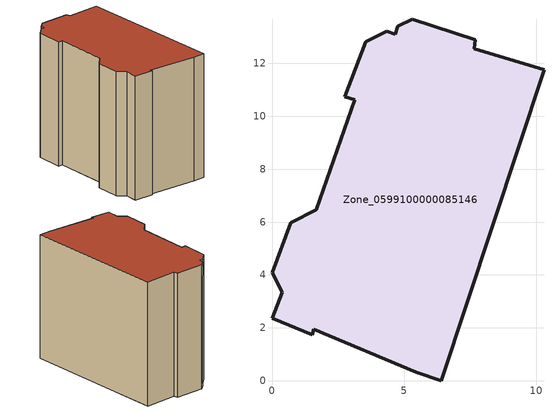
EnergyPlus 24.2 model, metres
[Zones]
Zone_0599100000085146
 floor ground (C_G): 3.14,10.63 2.76,10.74 3.54,12.83 4.33,13.21 4.67,13.11 4.75,13.41 5.3,13.67 7.69,12.89 7.66,12.56 10.29,11.77 6.41,0 5.46,0.31 1.58,1.96 1.52,1.74 0,2.36 0.39,3.34 0.01,4.08 0.71,5.98 1.67,6.46 z0
 wall outside (C_F): 5.3,13.67 4.75,13.41 4.67,13.11 4.33,13.21 3.54,12.83 2.76,10.74 3.14,10.63 1.67,6.46 0.71,5.98 0.01,4.08 0.39,3.34 0,2.36 1.52,1.74 1.58,1.96 5.46,0.31 6.41,0 10.29,11.77 7.66,12.56 7.69,12.89 5.3,13.67 z0:10.33
 roof outside (C_R): 4.75,13.41 4.67,13.11 4.33,13.21 3.54,12.83 2.76,10.74 3.14,10.63 1.67,6.46 0.71,5.98 0.01,4.08 0.39,3.34 0,2.36 1.52,1.74 1.58,1.96 5.46,0.31 6.41,0 10.29,11.77 7.66,12.56 7.69,12.89 5.3,13.67 z10.33
[BUILDING]
Pand.0599100000085146: North Axis=0; Terrain=City; Loads Convergence Tolerance Value=0.04; Temperature Convergence Tolerance Value=0.4; Solar Distribution=FullExterior; Maximum Number of Warmup Days=25; Minimum Number of Warmup Days=1
[Site:Location]
Rotterdam.The.Hague.AP_ZH_NLD Design_Conditions: Latitude=51.96; Longitude=4.45; Time Zone=1; Elevation=-4.5
[SITE:GROUNDTEMPERATURE:BUILDINGSURFACE]
18, 18, 18, 18, 18, 18, 18, 18, 18, 18, 18, 18
[MATERIAL] Thermal Absorptance=0.9; Solar Absorptance=0.7; Visible Absorptance=0.7
Name | Roughness | Thickness | Conductivity | Density | Specific Heat
G.TC.1946 | MediumSmooth | 0.15 | 1 | 540 | 1210
F.TC.1946 | Rough | 0.3 | 0.857143 | 1920 | 840
R.TC.1946 | MediumRough | 0.2 | 0.909091 | 1500 | 1000
[CONSTRUCTION]
C_G: G.TC.1946
C_F: F.TC.1946
C_R: R.TC.1946
[ZONE]
Zone_0599100000085146: Type=1; Multiplier=1; Ceiling Height=Autocalculate; Volume=Autocalculate; Floor Area=autocalculate; Part of Total Floor Area=Yes
[ZONEINFILTRATION:DESIGNFLOWRATE]
Infil_Zone_0599100000085146: Zone or ZoneList or Space or SpaceList=Zone_0599100000085146; Schedule=AlwaysOn; Design Flow Rate Calculation Method=Flow/Area; Flow Rate per Floor Area=0.003; Constant Term Coefficient=1; Temperature Term Coefficient=0; Velocity Term Coefficient=0; Velocity Squared Term Coefficient=0
[HVACTEMPLATE:ZONE:IDEALLOADSAIRSYSTEM]
Zone_0599100000085146: Maximum Heating Supply Air Temperature=50; Minimum Cooling Supply Air Temperature=13; Maximum Heating Supply Air Humidity Ratio=0.0156; Minimum Cooling Supply Air Humidity Ratio=0.0077; Heating Limit=NoLimit; Cooling Limit=NoLimit; Dehumidification Control Type=ConstantSensibleHeatRatio; Cooling Sensible Heat Ratio=0.7; Dehumidification Setpoint=60; Humidification Control Type=None; Humidification Setpoint=30; Outdoor Air Method=None; Outdoor Air Flow Rate per Person=0.00944; Outdoor Air Flow Rate per Zone Floor Area=0; Outdoor Air Flow Rate per Zone=0; Demand Controlled Ventilation Type=None; Outdoor Air Economizer Type=NoEconomizer; Heat Recovery Type=None; Sensible Heat Recovery Effectiveness=0.7; Latent Heat Recovery Effectiveness=0.65
[ZONECONTROL:THERMOSTAT]
ThermostatControl_Zone_0599100000085146: Zone or ZoneList=Zone_0599100000085146; Control Type Schedule=DualSetpointControlType; Control 1=Thermostat_Zone_0599100000085146; Temperature Difference Between Cutout And Setpoint=0
[THERMOSTATSETPOINT:DUALSETPOINT]
Thermostat_Zone_0599100000085146: Heating Setpoint Temperature Schedule=HeatingSetpoint_Zone_0599100000085146; Cooling Setpoint Temperature Schedule=CoolingSetpoint_Zone_0599100000085146
[SCHEDULE:COMPACT]
HeatingSetpoint_Zone_0599100000085146: Through: 12/31, For: AllDays, Until: 24:00, 21
CoolingSetpoint_Zone_0599100000085146: Through: 12/31, For: AllDays, Until: 24:00, 24
DualSetpointControlType: Through: 12/31, For: AllDays, Until: 24:00, 4
AlwaysOn: Through: 12/31, For: AllDays, Until: 24:00, 1
